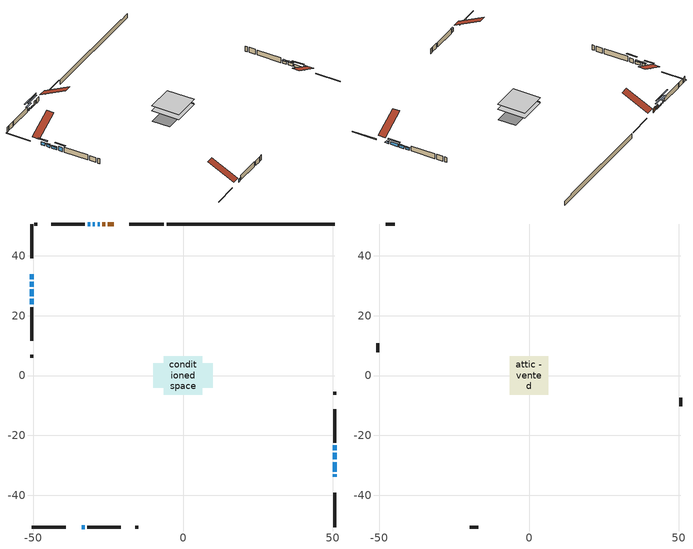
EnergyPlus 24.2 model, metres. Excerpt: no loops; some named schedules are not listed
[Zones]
conditioned space
 floor adiabatic (AdiabaticFloorConstruction): -6.47,-6.47 -6.47,6.47 6.47,6.47 6.47,-6.47 z0.77
 floor foundation (Slab1 construction): -9.91,-4.11 -9.91,4.11 9.91,4.11 9.91,-4.11 z-1.59
 wall outside (RimJoist1 construction): -6.43,50.59 -17.92,50.59 / -50.59,-50.59 -39.09,-50.59 / -50.59,50.59 -50.59,39.09 / 50.59,-50.59 50.59,-39.09 z0.77:1.07
 wall outside (AdiabaticWallConstruction 1): -23.2,50.59 -25.09,50.59 / -26.01,50.59 -26.92,50.59 z0.77:2.8
 wall outside (AdiabaticWallConstruction): 50.59,-33.81 50.59,-33.05 z0.77:1.69; -50.59,33.81 -50.59,32.21 / 50.59,-27.99 50.59,-25.86 / -50.59,31.28 -50.59,29.68 z0.77:2.22; -33.81,-50.59 -32.87,-50.59 z0.77:2.27; -27.85,50.59 -28.52,50.59 / -29.44,50.59 -30.11,50.59 z0.77:1.38; 50.59,-32.12 50.59,-28.92 / 50.59,-24.93 50.59,-23.33 z0.77:2.07; -31.03,50.59 -31.8,50.59 z0.77:1.86; -50.59,28.75 -50.59,26.49 z0.77:2.09; -50.59,25.56 -50.59,23.79 z0.77:2.8
 wall outside (Wall1 construction): -32.72,50.59 -43.94,50.59 / -31.95,-50.59 -20.73,-50.59 / -50.59,22.86 -50.59,11.64 / 50.59,-22.4 50.59,-11.19 z0.77:3.21
 wall outside (Wall3 construction): -48.68,50.59 -49.66,50.59 / -15.99,-50.59 -15.01,-50.59 / -50.59,6.9 -50.59,5.92 / 50.59,-6.45 50.59,-5.47 z0.77:3.21
 wall foundation (FoundationWall1 construction): -5.5,50.59,-1.59 -5.5,50.59,0.77 44.98,50.59,0.77 44.98,50.59,0.3 50.59,50.59,0.3 50.59,50.59,-1.59
 window (WindowConstruction 9): 50.59,-33.81 50.59,-33.05 z0.77:1.68
 window (WindowConstruction 7): -50.59,33.81 -50.59,32.21 z0.77:2.22
 window (WindowConstruction 8): -33.81,-50.59 -32.87,-50.59 z0.77:2.27
 window (WindowConstruction 10): -27.85,50.59 -28.51,50.59 z0.77:1.38
 window (WindowConstruction 11): -29.44,50.59 -30.1,50.59 z0.77:1.38
 window (WindowConstruction): 50.59,-32.12 50.59,-28.92 z0.77:2.07
 window (WindowConstruction 1): 50.59,-27.99 50.59,-25.86 z0.77:2.22
 window (WindowConstruction 2): 50.59,-24.93 50.59,-23.33 z0.77:2.07
 window (WindowConstruction 3): -31.03,50.59 -31.8,50.59 z0.77:1.86
 window (WindowConstruction 4): -50.59,31.28 -50.59,29.68 z0.77:2.22
 window (WindowConstruction 5): -50.59,28.75 -50.59,26.49 z0.77:2.09
 window (WindowConstruction 6): -50.59,25.56 -50.59,23.79 z0.77:2.8
 door (Door): -23.2,50.59 -25.08,50.59 z0.77:2.8
 door (Door 1): -26.01,50.59 -26.92,50.59 z0.77:2.8
 ceiling adiabatic (AdiabaticFloorConstruction): 6.47,-6.47 6.47,6.47 -6.47,6.47 -6.47,-6.47 z0.77
attic - vented
 floor to conditioned space (Floor1 construction Reversed): -6.47,-6.47 -6.47,6.47 6.47,6.47 6.47,-6.47 z3.21
 wall outside (Wall2 construction): -44.87,50.59 -47.75,50.59 / -19.8,-50.59 -16.92,-50.59 / -50.59,10.71 -50.59,7.83 / 50.59,-10.26 50.59,-7.37 z0.77:3.21
 roof outside (Roof1 construction): -22.27,50.59,3.21 -22.27,38.35,9.33 -18.85,38.35,9.33 -18.85,50.59,3.21; -34.74,-50.59,3.21 -34.74,-38.35,9.33 -38.16,-38.35,9.33 -38.16,-50.59,3.21; -50.59,34.74,3.21 -38.35,34.74,9.33 -38.35,38.16,9.33 -50.59,38.16,3.21; 50.59,-34.74,3.21 38.35,-34.74,9.33 38.35,-38.16,9.33 50.59,-38.16,3.21
shading: 50.59,-32.75 50.59,-34.11 52.11,-34.11 52.11,-32.75 z1.98; -50.59,30.69 -50.59,35.33 -51.05,35.33 -51.05,30.69 z3.74; -32.72,-50.59 -33.96,-50.59 -33.96,-51.2 -32.72,-51.2 z2.42; -31.57,50.59 -24.8,50.59 -24.8,51.05 -31.57,51.05 z4.43; -34.37,50.59 -25.17,50.59 -25.17,51.05 -34.37,51.05 z5.65; 50.59,-27.7 50.59,-33.34 51.05,-33.34 51.05,-27.7 z3.28; 50.59,-25.71 50.59,-28.14 51.2,-28.14 51.2,-25.71 z2.37; 50.59,-23.18 50.59,-25.08 51.2,-25.08 51.2,-23.18 z2.21; -33.32,50.59 -29.51,50.59 -29.51,51.05 -33.32,51.05 z3.38; -50.59,29.53 -50.59,31.43 -51.2,31.43 -51.2,29.53 z2.37; -50.59,26.34 -50.59,28.9 -51.2,28.9 -51.2,26.34 z2.24; -50.59,22.27 -50.59,27.08 -51.05,27.08 -51.05,22.27 z4.32
[Building]
Building 1: Terrain=Suburbs
[Site:Location]
Halifax Intl AP_NS: Latitude {deg}=44.88; Longitude {deg}=-63.51; Time Zone {hr}=-4; Elevation {m}=145; Keep Site Location Information=Yes
[Site:GroundTemperature:Shallow]
3.15511, 1.33576, 1.19006, 2.05344, 5.51939, 8.9692, 11.96, 13.8546, 14.0156, 12.4746, 9.56009, 6.2161
[Site:WaterMainsTemperature]
Calculation Method=Schedule; Temperature Schedule=mains temperature schedule
[Material] Roughness=Rough; Thermal Absorptance=0.9
Name | Thickness {m} | Conductivity {W/m-K} | Density {kg/m3} | Specific Heat {J/kg-K} | Solar Absorptance | Visible Absorptance
asphalt or fiberglass shingles | 0.00635 | 0.162714 | 1121.4 | 1465.45 | 0.4 | 0.4
ceiling loosefill ins | 0.254 | 0.0480833 | 16.02 | 1046.75 | 0.7 | 0.7
ceiling stud and cavity | 0.1397 | 0.11019 | 65.682 | 1177.47 | 0.7 | 0.7
concrete 4.0 in. | 0.1016 | 1.803125 | 2242.8 | 837.4 | 0.7 | 0.7
concrete 8.0 in. | 0.2032 | 1.803125 | 2242.8 | 837.4 | 0.7 | 0.7
door material | 0.04445 | 0.053851 | 512.64 | 1214.23 | 0.7 | 0.7
floor covering | 0.0127 | 0.0433444 | 54.468 | 1339.84 | 0.6 | 0.6
floor rigid ins; wall rigid ins 1 | 0.512978 | 0.029427 | 32.04 | 1214.23 | 0.7 | 0.7
floor stud and cavity | 0.1397 | 1.75129 | 37.0049 | 1207.88 | 0.7 | 0.7
furniture material conditioned space 1 | 0.1524 | 0.115458 | 640.8 | 1214.23 | 0.6 | 0.6
gypsum board | 0.0127 | 0.160291 | 801 | 837.4 | 0.6 | 0.6
osb sheathing 0.5 in. | 0.0127 | 0.115458 | 512.64 | 1214.23 | 0.7 | 0.7
osb sheathing 0.75 in. | 0.01905 | 0.115458 | 512.64 | 1214.23 | 0.7 | 0.7
osb sheathing 2.0 in. | 0.0508 | 0.115458 | 512.64 | 1214.23 | 0.7 | 0.7
rim joist rigid ins | 0.103632 | 0.029427 | 32.04 | 1214.23 | 0.7 | 0.7
rim joist stud and cavity | 0.0508 | 0.0453916 | 125.044 | 1163.47 | 0.6 | 0.6
wall rigid ins | 0.051816 | 0.029427 | 32.04 | 1214.23 | 0.7 | 0.7
wall stud and cavity | 0.1397 | 0.0919333 | 139.0536 | 1170.24 | 0.7 | 0.7
wall stud and cavity 1 | 0.0889 | 6.1454 | 50.32683 | 1063.81 | 0.6 | 0.6
wall stud and cavity 2 | 0.1397 | 0.327206 | 139.0536 | 1170.24 | 0.7 | 0.7
wall stud and cavity 3 | 0.0889 | 0.380278 | 52.3479 | 1209.89 | 0.7 | 0.7
wall stud and cavity 4 | 0.0889 | 0.391764 | 83.0341 | 1211.67 | 0.7 | 0.7
wood siding | 0.0254 | 0.102417 | 544.68 | 1172.36 | 0.4 | 0.4
wood siding 1 | 0.00254 | 0.102417 | 544.68 | 1172.36 | 0.4 | 0.4
wood siding 2; wood siding 3; wood siding 4 | 0.0254 | 0.102417 | 544.68 | 1172.36 | 0.7 | 0.7
[WindowMaterial:SimpleGlazingSystem]
Name | U-Factor {W/m2-K} | Solar Heat Gain Coefficient
WindowMaterial | 2.78847 | 0.59
WindowMaterial 1 | 2.79244 | 0.62
WindowMaterial 2 | 2.773703 | 0.51
WindowMaterial 3 | 2.79017 | 0.6
WindowMaterial 4 | 2.82878 | 0.59
WindowMaterial 5 | 2.78279 | 0.56
WindowMaterial 6 | 2.765186 | 0.62
WindowMaterial 7 | 2.75383 | 0.41
[Construction]
AdiabaticFloorConstruction: floor stud and cavity, floor rigid ins, osb sheathing 0.75 in., floor covering
AdiabaticWallConstruction: wood siding 3, wall rigid ins 1, wall stud and cavity 3, gypsum board
AdiabaticWallConstruction 1: wood siding 4, wall rigid ins 1, wall stud and cavity 3, gypsum board
Door; Door 1: door material
Floor1 construction Reversed: gypsum board, ceiling stud and cavity, ceiling loosefill ins
FoundationWall1 construction: concrete 8.0 in.
furniture construction conditioned space 1: furniture material conditioned space 1
PartitionWallConstruction: gypsum board, wall stud and cavity 4, gypsum board
RimJoist1 construction: wood siding 2, rim joist rigid ins, osb sheathing 2.0 in., rim joist stud and cavity
Roof1 construction: asphalt or fiberglass shingles
Slab1 construction: concrete 4.0 in.
Wall1 construction: wood siding, wall rigid ins, osb sheathing 0.5 in., wall stud and cavity, gypsum board
Wall2 construction: wood siding 1, wall stud and cavity 1
Wall3 construction: wood siding, wall rigid ins, osb sheathing 0.5 in., wall stud and cavity 2, gypsum board
WindowConstruction; WindowConstruction 2: WindowMaterial
WindowConstruction 1; WindowConstruction 5: WindowMaterial 1
WindowConstruction 10; WindowConstruction 11: WindowMaterial 7
WindowConstruction 3: WindowMaterial 2
WindowConstruction 4; WindowConstruction 7: WindowMaterial 3
WindowConstruction 6: WindowMaterial 4
WindowConstruction 8: WindowMaterial 5
WindowConstruction 9: WindowMaterial 6
[Zone] Multiplier=1; Part of Total Floor Area=Yes
Name | Volume {m3}
attic - vented | 161.348
conditioned space | 830.4
[Space]
Name | Zone | Volume {m3}
attic - vented 1 | attic - vented | 161.348
conditioned space 1 | conditioned space | 830.4
[ZoneInfiltration:EffectiveLeakageArea]
infil attic - vented 1: Zone or Space=attic - vented 1; Schedule=Always On Discrete; Effective Air Leakage Area {cm2}=5994.27; Stack Coefficient=0.000594931; Wind Coefficient=1.64799e-05
[ZoneMixing]
whole house fan mix: Zone or Space=attic - vented; Schedule=Always On Continuous; Design Flow Rate Calculation Method=Flow/Zone; Design Flow Rate {m3/s}=0; Source Zone or Space=conditioned space
[SurfaceProperty:ExposedFoundationPerimeter]
Slab1: Exposed Perimeter Calculation Method=TotalExposedPerimeter; Total Exposed Perimeter {m}=56.083
[InternalMass] Zone or ZoneList=conditioned space; Space or SpaceList=conditioned space 1
Name | Construction | Surface Area {m2}
furniture mass conditioned space 1 | furniture construction conditioned space 1 | 132.136
partition wall mass | PartitionWallConstruction | 330.34
[Lights]
interior lighting: Zone or ZoneList or Space or SpaceList=conditioned space 1; Schedule=interior lighting schedule; Design Level Calculation Method=LightingLevel; Lighting Level {W}=343.2; Return Air Fraction=0; Fraction Radiant=0.6; Fraction Visible=0.2; Fraction Replaceable=1
[People]
occupants: Zone or ZoneList or Space or SpaceList=conditioned space 1; Number of People Schedule=occupants schedule; Number of People Calculation Method=People; Number of People=3; Fraction Radiant=0.314171; Sensible Heat Fraction=0.56303; Activity Level Schedule=occupants activity schedule; Carbon Dioxide Generation Rate {m3/s-W}=0; Enable ASHRAE 55 Comfort Warnings=No; Mean Radiant Temperature Calculation Type=EnclosureAveraged
[ElectricEquipment] Zone or ZoneList or Space or SpaceList=conditioned space 1; Design Level Calculation Method=EquipmentLevel
Name | Schedule | Design Level {W} | Fraction Latent | Fraction Radiant | Fraction Lost
clothes dryer | clothes dryer schedule | 140.772 | 0.015 | 0.081 | 0.85
clothes washer | clothes washer schedule | 32.1985 | 0.03 | 0.162 | 0.7
cooking range | cooking range schedule | 215.147 | 0.08 | 0.432 | 0.2
dishwasher | dishwasher schedule | 66.8632 | 0.3 | 0.18 | 0.4
fridge | fridge schedule | 72.9452 | 0 | 0.6 | 0
mech vent house fan | mech vent house fan schedule | 64.43 | 0 | 0 | 0.5
mech vent house fan cfis | mech vent house fan cfis schedule | 0 | 0 | 0 | 0
misc plug loads | misc plug loads schedule | 494.7 | 0.045 | 0.513 | 0.1
whole house fan | Always On Discrete | 0 | 0 | 0 | 1
[OtherEquipment] Zone or ZoneList or Space or SpaceList=conditioned space 1; Design Level Calculation Method=EquipmentLevel
Name | Fuel Type | Schedule | Design Level {W} | Fraction Latent | Fraction Radiant | Fraction Lost
clothes dryer 1 | Electricity | clothes dryer schedule | 0 | 0.015 | 0.081 | 0.85
cooking range 1 | Electricity | cooking range schedule | 0 | 0.08 | 0.432 | 0.2
general water use latent | None | general water use schedule | 62.594 | 1 | 0 | 0
general water use sensible | None | general water use schedule | -61.6891 | 0 | 0.6 | 0
mech vent house fan latent load | None | Always On Discrete | 0 | 1 | 0 | 0
mech vent house fan sensible load | None | Always On Discrete | 0 | 0 | 0 | 0
water heater energy adjustment1 | Electricity | Always On Discrete | 0.01 | 0 | 0 | 1
[ZoneInfiltration:DesignFlowRate] Zone or ZoneList or Space or SpaceList=conditioned space 1; Schedule=Always On Discrete; Design Flow Rate Calculation Method=Flow/Zone; Design Flow Rate {m3/s}=0
infil flow; natural vent flow; whole house fan flow
[ZoneControl:Thermostat]
conditioned space Thermostat: Zone or ZoneList=conditioned space; Control Type Schedule=conditioned space Thermostat Schedule; Control 1=conditioned space temperature setpoint; Temperature Difference Between Cutout And Setpoint {deltaC}=0
[ZoneHVAC:Baseboard:Convective:Electric]
electric baseboard: Availability Schedule=Always On Discrete; Heating Design Capacity {W}=17523; Efficiency=1
[AirLoopHVAC:UnitarySystem]
unit heater unitary system: Control Type=Load; Controlling Zone or Thermostat Location=conditioned space; Dehumidification Control Type=None; Availability Schedule=Always On Discrete; Supply Fan=unit heater supply fan; Fan Placement=BlowThrough; Supply Air Fan Operating Mode Schedule=unit heater auto fan schedule; Heating Coil=unit heater htg coil; DX Heating Coil Sizing Ratio=1; Use DOAS DX Cooling Coil=No; Minimum Supply Air Temperature {C}=2; Latent Load Control=SensibleOnlyLoadControl; Cooling Supply Air Flow Rate Method=None; Heating Supply Air Flow Rate Method=SupplyAirFlowRate; Heating Supply Air Flow Rate {m3/s}=0.00141584; No Load Supply Air Flow Rate Method=SupplyAirFlowRate; No Load Supply Air Flow Rate {m3/s}=0; No Load Supply Air Flow Rate Control Set To Low Speed=Yes; Maximum Supply Air Temperature {C}=48.8889; Maximum Outdoor Dry-Bulb Temperature for Supplemental Heater Operation {C}=21; Ancillary On-Cycle Electric Power {W}=0; Ancillary Off-Cycle Electric Power {W}=0
[Fan:SystemModel]
unit heater supply fan: Availability Schedule=Always On Discrete; Design Maximum Air Flow Rate {m3/s}=0.00141584; Speed Control Method=Discrete; Electric Power Minimum Flow Rate Fraction=0.2; Design Pressure Rise {Pa}=500; Motor Efficiency=1; Motor In Air Stream Fraction=1; Design Electric Power Consumption {W}=Autosize; Design Power Sizing Method=PowerPerFlow; Electric Power Per Unit Flow Rate {W/(m3/s)}=28251.7; Electric Power Per Unit Flow Rate Per Unit Pressure {W/((m3/s)-Pa)}=1.66667; Fan Total Efficiency=0.7; Motor Loss Radiative Fraction=0; Number of Speeds=1; Speed Flow Fraction 1=1; Speed Electric Power Fraction 1=1
[Coil:Heating:Fuel]
unit heater htg coil: Availability Schedule=Always On Discrete; Fuel Type=OtherFuel1; Burner Efficiency=0.6; Nominal Capacity {W}=0.293071; On Cycle Parasitic Electric Load {W}=0; Off Cycle Parasitic Fuel Load {W}=0
[Zone equipment]
conditioned space: electric baseboard, unit heater unitary system
[Foundation:Kiva]
Foundation Kiva 1: Initial Indoor Air Temperature {C}=18; Wall Height Above Grade {m}=0.770016; Wall Depth Below Slab {m}=0.2032
[Foundation:Kiva:Settings]
Soil Conductivity {W/m-K}=0.849921; Soil Density {kg/m3}=1842.3; Soil Specific Heat {J/kg-K}=418.7; Ground Solar Absorptivity=0.9; Ground Thermal Absorptivity=0.9; Ground Surface Roughness {m}=0.03; Far-Field Width {m}=40; Deep-Ground Boundary Condition=ZeroFlux; Deep-Ground Depth {m}=40; Minimum Cell Dimension {m}=0.2; Maximum Cell Growth Coefficient=3; Simulation Timestep=Timestep
[Exterior:Lights]
exterior lighting: Schedule=exterior lighting schedule; Design Level {W}=75.6
[EnergyManagementSystem:GlobalVariable]
infil_program_Qfan
infil_program_Qinf
natural_vent_program_Qnv
natural_vent_program_Qwhf
[EnergyManagementSystem:Sensor]
Name | Output:Variable or Output:Meter Index Key | Output:Variable or Output:Meter
airflow_gain | infil flow | Infiltration Sensible Heat Gain Energy
airflow_gain_1 | natural vent flow | Infiltration Sensible Heat Gain Energy
airflow_gain_2 | whole house fan flow | Infiltration Sensible Heat Gain Energy
airflow_loss | infil flow | Infiltration Sensible Heat Loss Energy
airflow_loss_1 | natural vent flow | Infiltration Sensible Heat Loss Energy
airflow_loss_2 | whole house fan flow | Infiltration Sensible Heat Loss Energy
clg_load_cond |  | Cooling:EnergyTransfer:Zone:CONDITIONED SPACE
clg_sp_s; clg_sp_s_1 | cooling setpoint | Schedule Value
clothes_dryer_exhaust_0_sch_s | clothes dryer exhaust 0 schedule | Schedule Value
conditioned_space_clg_unmet_s | conditioned space | Zone Cooling Setpoint Not Met Time
conditioned_space_htg_unmet_s | conditioned space | Zone Heating Setpoint Not Met Time
cool_season | cooling season schedule | Schedule Value
fridge_tin_s | conditioned space | Zone Mean Air Temperature
htg_load_cond |  | Heating:EnergyTransfer:Zone:CONDITIONED SPACE
htg_sp_s; htg_sp_s_1 | heating setpoint | Schedule Value
ig_ee_conv | clothes dryer | Electric Equipment Convective Heating Energy
ig_ee_conv_2 | cooking range | Electric Equipment Convective Heating Energy
ig_ee_conv_4 | fridge | Electric Equipment Convective Heating Energy
ig_ee_conv_5 | misc plug loads | Electric Equipment Convective Heating Energy
ig_ee_conv_6 | whole house fan | Electric Equipment Convective Heating Energy
ig_ee_rad | clothes dryer | Electric Equipment Radiant Heating Energy
ig_ee_rad_2 | cooking range | Electric Equipment Radiant Heating Energy
ig_ee_rad_4 | fridge | Electric Equipment Radiant Heating Energy
ig_ee_rad_5 | misc plug loads | Electric Equipment Radiant Heating Energy
ig_ee_rad_6 | whole house fan | Electric Equipment Radiant Heating Energy
ig_lgt_conv | interior lighting | Lights Convective Heating Energy
ig_lgt_rad | interior lighting | Lights Radiant Heating Energy
ig_lgt_vis | interior lighting | Lights Visible Radiation Heating Energy
ig_oe_conv | clothes dryer 1 | Other Equipment Convective Heating Energy
ig_oe_conv_1 | cooking range 1 | Other Equipment Convective Heating Energy
ig_oe_conv_2 | general water use latent | Other Equipment Convective Heating Energy
ig_oe_conv_3 | general water use sensible | Other Equipment Convective Heating Energy
ig_oe_conv_4 | water heater energy adjustment1 | Other Equipment Convective Heating Energy
ig_oe_rad | clothes dryer 1 | Other Equipment Radiant Heating Energy
ig_oe_rad_1 | cooking range 1 | Other Equipment Radiant Heating Energy
ig_oe_rad_2 | general water use latent | Other Equipment Radiant Heating Energy
ig_oe_rad_3 | general water use sensible | Other Equipment Radiant Heating Energy
ig_oe_rad_4 | water heater energy adjustment1 | Other Equipment Radiant Heating Energy
ig_ppl_conv | occupants | People Convective Heating Energy
ig_ppl_rad | occupants | People Radiant Heating Energy
im_conv | furniture mass conditioned space 1 | Surface Inside Face Convection Heat Gain Energy
im_conv_1 | partition wall mass | Surface Inside Face Convection Heat Gain Energy
im_ig | furniture mass conditioned space 1 | Surface Inside Face Internal Gains Radiation Heat Gain Energy
im_ig_1 | partition wall mass | Surface Inside Face Internal Gains Radiation Heat Gain Energy
im_lgt | furniture mass conditioned space 1 | Surface Inside Face Lights Radiation Heat Gain Energy
im_lgt_1 | partition wall mass | Surface Inside Face Lights Radiation Heat Gain Energy
im_sol | furniture mass conditioned space 1 | Surface Inside Face Solar Radiation Heat Gain Energy
im_sol_1 | partition wall mass | Surface Inside Face Solar Radiation Heat Gain Energy
im_surf | furniture mass conditioned space 1 | Surface Inside Face Net Surface Thermal Radiation Heat Gain Energy
im_surf_1 | partition wall mass | Surface Inside Face Net Surface Thermal Radiation Heat Gain Energy
mv_conv | mech vent house fan | Electric Equipment Convective Heating Energy
mv_conv_1 | mech vent house fan cfis | Electric Equipment Convective Heating Energy
mv_conv_2 | mech vent house fan latent load | Other Equipment Convective Heating Energy
mv_conv_3 | mech vent house fan sensible load | Other Equipment Convective Heating Energy
mv_rad | mech vent house fan | Electric Equipment Radiant Heating Energy
mv_rad_1 | mech vent house fan cfis | Electric Equipment Radiant Heating Energy
mv_rad_2 | mech vent house fan latent load | Other Equipment Radiant Heating Energy
mv_rad_3 | mech vent house fan sensible load | Other Equipment Radiant Heating Energy
natural_vent_s | natural vent schedule | Schedule Value
out_pb_s |  | Site Outdoor Air Barometric Pressure
out_wt_s |  | Site Outdoor Air Humidity Ratio
site_vw_s |  | Site Wind Speed
ss_back_out | Window1 | Surface Window Shortwave from Zone Back Out Window Heat Transfer Rate
ss_back_out_1 | Window10 | Surface Window Shortwave from Zone Back Out Window Heat Transfer Rate
ss_back_out_10 | Window8 | Surface Window Shortwave from Zone Back Out Window Heat Transfer Rate
ss_back_out_11 | Window9 | Surface Window Shortwave from Zone Back Out Window Heat Transfer Rate
ss_back_out_2 | Window11 | Surface Window Shortwave from Zone Back Out Window Heat Transfer Rate
ss_back_out_3 | Window12 | Surface Window Shortwave from Zone Back Out Window Heat Transfer Rate
ss_back_out_4 | Window13 | Surface Window Shortwave from Zone Back Out Window Heat Transfer Rate
ss_back_out_5 | Window2 | Surface Window Shortwave from Zone Back Out Window Heat Transfer Rate
ss_back_out_6 | Window4 | Surface Window Shortwave from Zone Back Out Window Heat Transfer Rate
ss_back_out_7 | Window5 | Surface Window Shortwave from Zone Back Out Window Heat Transfer Rate
ss_back_out_8 | Window6 | Surface Window Shortwave from Zone Back Out Window Heat Transfer Rate
ss_back_out_9 | Window7 | Surface Window Shortwave from Zone Back Out Window Heat Transfer Rate
ss_conv | Door1 | Surface Inside Face Convection Heat Gain Energy
ss_conv_1 | Door3 | Surface Inside Face Convection Heat Gain Energy
ss_conv_10 | Window6 | Surface Inside Face Convection Heat Gain Energy
ss_conv_11 | Window7 | Surface Inside Face Convection Heat Gain Energy
ss_conv_12 | Window8 | Surface Inside Face Convection Heat Gain Energy
ss_conv_13 | Window9 | Surface Inside Face Convection Heat Gain Energy
ss_conv_2 | Window1 | Surface Inside Face Convection Heat Gain Energy
ss_conv_3 | Window10 | Surface Inside Face Convection Heat Gain Energy
ss_conv_4 | Window11 | Surface Inside Face Convection Heat Gain Energy
ss_conv_5 | Window12 | Surface Inside Face Convection Heat Gain Energy
ss_conv_6 | Window13 | Surface Inside Face Convection Heat Gain Energy
ss_conv_7 | Window2 | Surface Inside Face Convection Heat Gain Energy
ss_conv_8 | Window4 | Surface Inside Face Convection Heat Gain Energy
ss_conv_9 | Window5 | Surface Inside Face Convection Heat Gain Energy
ss_ig | Door1 | Surface Inside Face Internal Gains Radiation Heat Gain Energy
ss_ig_1 | Door3 | Surface Inside Face Internal Gains Radiation Heat Gain Energy
ss_ig_10 | Window6 | Surface Inside Face Internal Gains Radiation Heat Gain Energy
ss_ig_11 | Window7 | Surface Inside Face Internal Gains Radiation Heat Gain Energy
ss_ig_12 | Window8 | Surface Inside Face Internal Gains Radiation Heat Gain Energy
ss_ig_13 | Window9 | Surface Inside Face Internal Gains Radiation Heat Gain Energy
ss_ig_2 | Window1 | Surface Inside Face Internal Gains Radiation Heat Gain Energy
ss_ig_3 | Window10 | Surface Inside Face Internal Gains Radiation Heat Gain Energy
ss_ig_4 | Window11 | Surface Inside Face Internal Gains Radiation Heat Gain Energy
ss_ig_5 | Window12 | Surface Inside Face Internal Gains Radiation Heat Gain Energy
ss_ig_6 | Window13 | Surface Inside Face Internal Gains Radiation Heat Gain Energy
ss_ig_7 | Window2 | Surface Inside Face Internal Gains Radiation Heat Gain Energy
ss_ig_8 | Window4 | Surface Inside Face Internal Gains Radiation Heat Gain Energy
ss_ig_9 | Window5 | Surface Inside Face Internal Gains Radiation Heat Gain Energy
ss_lgt | Door1 | Surface Inside Face Lights Radiation Heat Gain Energy
ss_lgt_1 | Door3 | Surface Inside Face Lights Radiation Heat Gain Energy
ss_sol | Door1 | Surface Inside Face Solar Radiation Heat Gain Energy
ss_sol_1 | Door3 | Surface Inside Face Solar Radiation Heat Gain Energy
ss_surf | Door1 | Surface Inside Face Net Surface Thermal Radiation Heat Gain Energy
ss_surf_1 | Door3 | Surface Inside Face Net Surface Thermal Radiation Heat Gain Energy
ss_surf_10 | Window6 | Surface Inside Face Net Surface Thermal Radiation Heat Gain Energy
ss_surf_11 | Window7 | Surface Inside Face Net Surface Thermal Radiation Heat Gain Energy
ss_surf_12 | Window8 | Surface Inside Face Net Surface Thermal Radiation Heat Gain Energy
ss_surf_13 | Window9 | Surface Inside Face Net Surface Thermal Radiation Heat Gain Energy
ss_surf_2 | Window1 | Surface Inside Face Net Surface Thermal Radiation Heat Gain Energy
ss_surf_3 | Window10 | Surface Inside Face Net Surface Thermal Radiation Heat Gain Energy
ss_surf_4 | Window11 | Surface Inside Face Net Surface Thermal Radiation Heat Gain Energy
ss_surf_5 | Window12 | Surface Inside Face Net Surface Thermal Radiation Heat Gain Energy
ss_surf_6 | Window13 | Surface Inside Face Net Surface Thermal Radiation Heat Gain Energy
ss_surf_7 | Window2 | Surface Inside Face Net Surface Thermal Radiation Heat Gain Energy
ss_surf_8 | Window4 | Surface Inside Face Net Surface Thermal Radiation Heat Gain Energy
ss_surf_9 | Window5 | Surface Inside Face Net Surface Thermal Radiation Heat Gain Energy
ss_trans_in | Window1 | Surface Window Transmitted Solar Radiation Rate
ss_trans_in_1 | Window10 | Surface Window Transmitted Solar Radiation Rate
ss_trans_in_10 | Window8 | Surface Window Transmitted Solar Radiation Rate
ss_trans_in_11 | Window9 | Surface Window Transmitted Solar Radiation Rate
ss_trans_in_2 | Window11 | Surface Window Transmitted Solar Radiation Rate
ss_trans_in_3 | Window12 | Surface Window Transmitted Solar Radiation Rate
ss_trans_in_4 | Window13 | Surface Window Transmitted Solar Radiation Rate
ss_trans_in_5 | Window2 | Surface Window Transmitted Solar Radiation Rate
ss_trans_in_6 | Window4 | Surface Window Transmitted Solar Radiation Rate
ss_trans_in_7 | Window5 | Surface Window Transmitted Solar Radiation Rate
ss_trans_in_8 | Window6 | Surface Window Transmitted Solar Radiation Rate
ss_trans_in_9 | Window7 | Surface Window Transmitted Solar Radiation Rate
